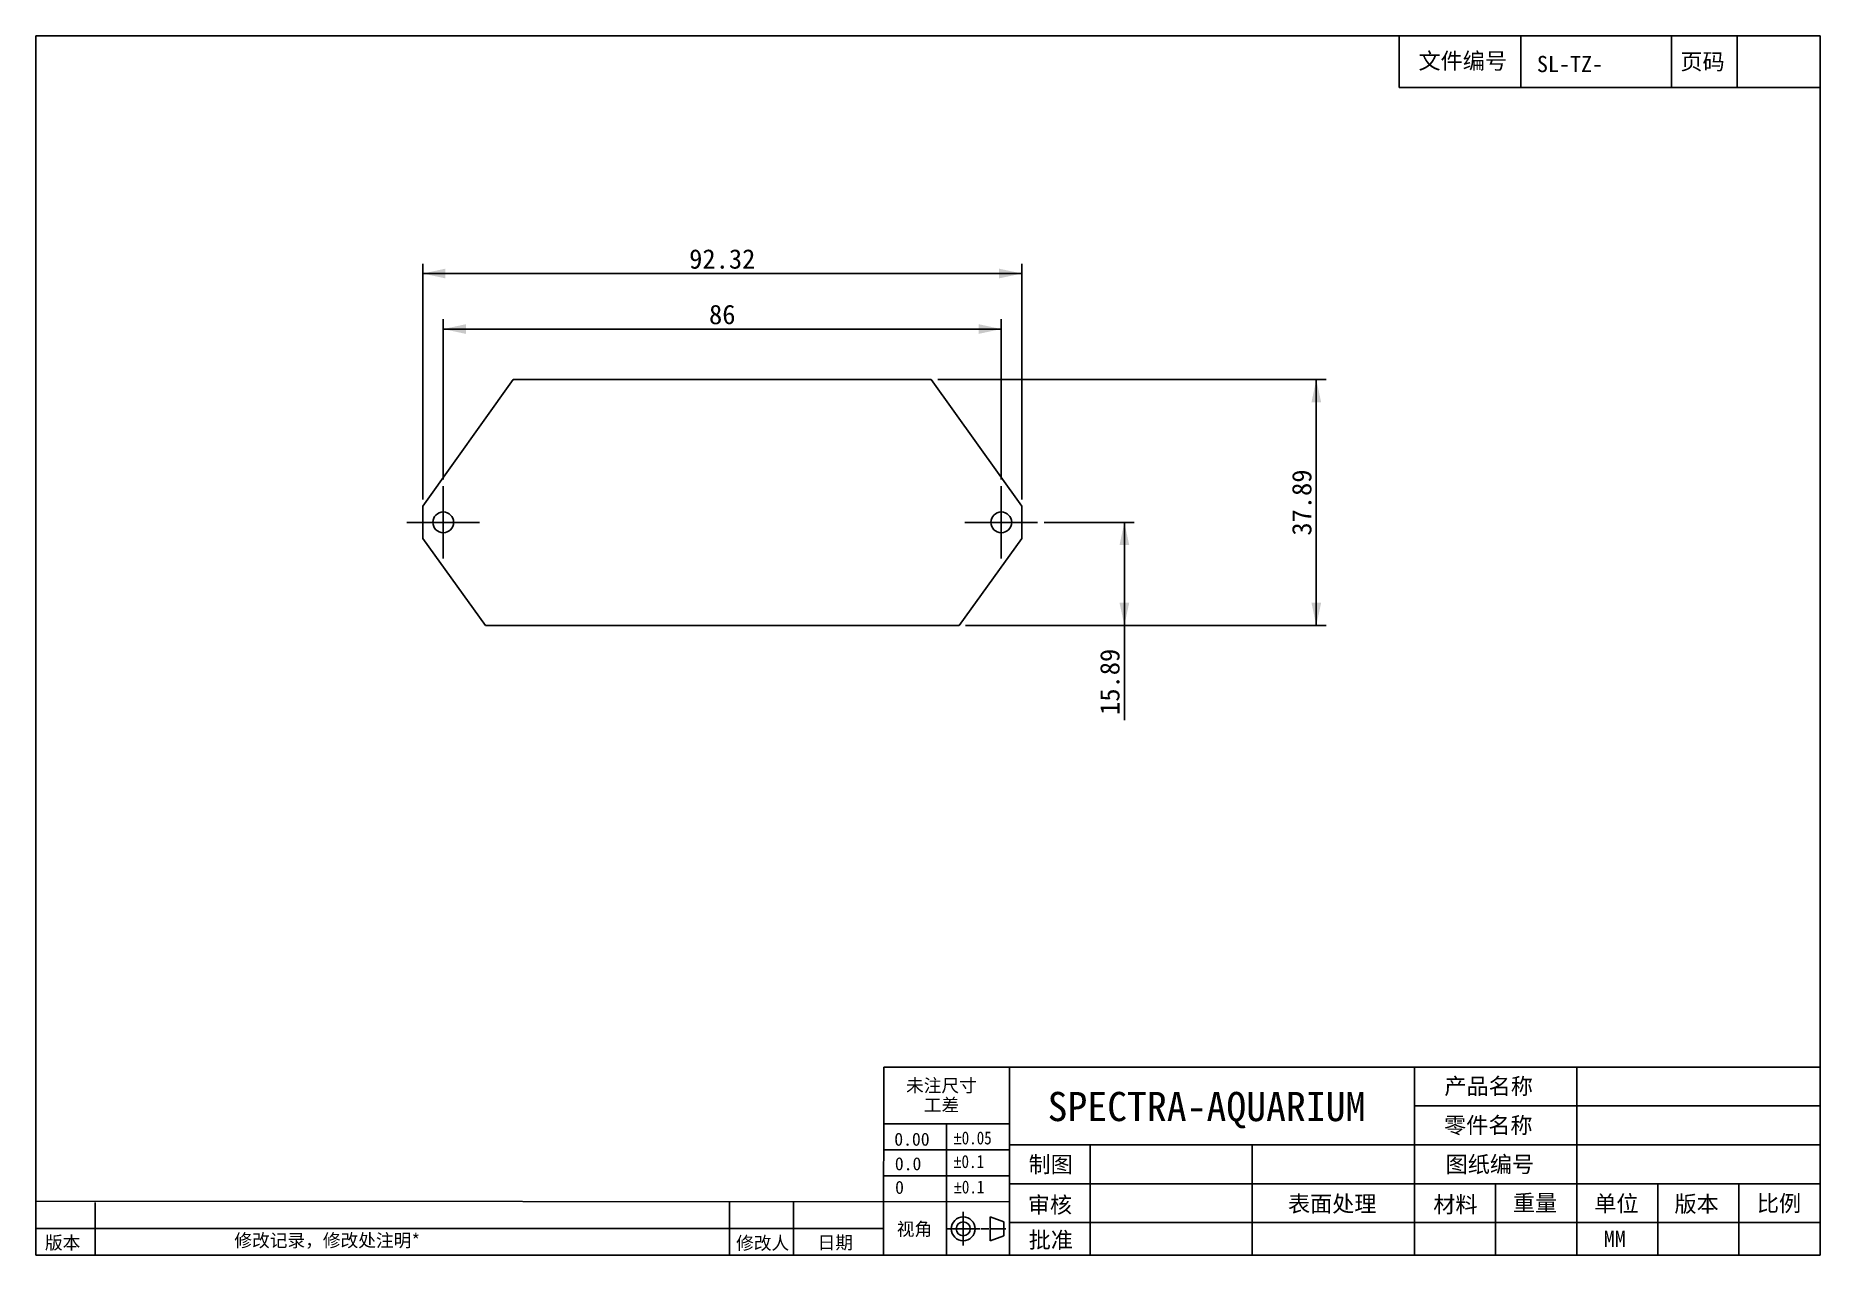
# Model space of a CAD drawing. Header units: millimetres. Extents: x 11 to 286, y 11 to 199.
import ezdxf

# ---------------------------------------------------------------- set-up
doc = ezdxf.new("R2010")
doc.units = ezdxf.units.MM
doc.header["$LTSCALE"] = 16.335
doc.linetypes.add('CENTER', pattern=[0.6, 0.375, -0.075, 0.075, -0.075])
doc.layers.get('0').update_dxf_attribs({"linetype": 'CONTINUOUS'})
doc.layers.add('DEFAULT_1', color=7, linetype='CENTER')
doc.styles.get("Standard").update_dxf_attribs({"font": 'simfang.ttf'})
doc.styles.add('TEXTSTYLE_2', font='gdt', dxfattribs={"width": 0.85})
doc.dimstyles.new('DIMSTYLE_1', dxfattribs={"dimtxt": 3, "dimasz": 3.5, "dimexe": 0.18, "dimexo": 0.0625, "dimgap": 0.09, "dimtad": 1, "dimdsep": 46, "dimtxsty": 'Standard', "dimblk": '_FILLED', "dimblk1": '_FILLED', "dimblk2": '_FILLED', "dimcen": 0.09, "dimadec": 0, "dimazin": 0, "dimtp": 0.01, "dimtm": 0.01, "dimtfac": 1, "dimtofl": 0, "dimtmove": 0, "dimatfit": 3, "dimldrblk": '_FILLED', "dimfxl": 0, "dimtolj": 1, "dimarcsym": 0})

# ---------------------------------------------------------------- blocks, each defined once
blk = doc.blocks.new('_FILLED')
at = {"color": 0, "linetype": 'ByBlock'}
blk.add_solid([(0, 0), (-1, 0.214), (-1, -0.214)], dxfattribs=at)
blk = doc.blocks.new('*D1')
at = {"color": 2, "linetype": 'Continuous'}
for p, q in [((150.02, 145.97), (209.86, 145.97)), ((208.36, 145.97), (208.36, 127.02)), ((208.36, 108.08), (208.36, 127.02)), ((154.31, 108.08), (209.86, 108.08))]:
    blk.add_line(p, q, dxfattribs=at)
at = {"color": 2, "linetype": 'Continuous', "xscale": 3.5, "yscale": 3.5, "zscale": 3.5}
for p, rotation in [((208.36, 145.97), 90), ((208.36, 108.08), 270)]:
    blk.add_blockref('_FILLED', p, dxfattribs=dict(at, rotation=rotation))
at = {"color": 2, "linetype": 'Continuous', "insert": (204.61, 127.02), "char_height": 3, "width": 11.0156, "attachment_point": 2, "rotation": 90, "line_spacing_factor": 0.9}
blk.add_mtext('37.89', dxfattribs=at)
blk = doc.blocks.new('*D2')
at = {"color": 2, "linetype": 'Continuous'}
for p, q in [((73.81, 130.57), (73.81, 155.27)), ((159.81, 130.57), (159.81, 155.27)), ((73.81, 153.77), (116.81, 153.77)), ((159.81, 153.77), (116.81, 153.77))]:
    blk.add_line(p, q, dxfattribs=at)
at = {"color": 2, "linetype": 'Continuous', "xscale": 3.5, "yscale": 3.5, "zscale": 3.5, "rotation": 180}
blk.add_blockref('_FILLED', (73.81, 153.77), dxfattribs=at)
at = {"color": 2, "linetype": 'Continuous', "xscale": 3.5, "yscale": 3.5, "zscale": 3.5}
blk.add_blockref('_FILLED', (159.81, 153.77), dxfattribs=at)
at = {"color": 2, "linetype": 'Continuous', "insert": (116.81, 157.52), "char_height": 3, "width": 4.4062, "attachment_point": 2, "line_spacing_factor": 0.9}
blk.add_mtext('86', dxfattribs=at)
blk = doc.blocks.new('*D3')
at = {"color": 2, "linetype": 'Continuous'}
for p, q in [((70.65, 127.47), (70.65, 163.83)), ((70.65, 162.33), (116.81, 162.33)), ((162.97, 162.33), (116.81, 162.33)), ((162.97, 127.47), (162.97, 163.83))]:
    blk.add_line(p, q, dxfattribs=at)
at = {"color": 2, "linetype": 'Continuous', "xscale": 3.5, "yscale": 3.5, "zscale": 3.5, "rotation": 180}
blk.add_blockref('_FILLED', (70.65, 162.33), dxfattribs=at)
at = {"color": 2, "linetype": 'Continuous', "xscale": 3.5, "yscale": 3.5, "zscale": 3.5}
blk.add_blockref('_FILLED', (162.97, 162.33), dxfattribs=at)
at = {"color": 2, "linetype": 'Continuous', "insert": (116.81, 166.08), "char_height": 3, "width": 11.0156, "attachment_point": 2, "line_spacing_factor": 0.9}
blk.add_mtext('92.32', dxfattribs=at)
blk = doc.blocks.new('*D4')
at = {"color": 2, "linetype": 'Continuous'}
for p, q in [((166.41, 123.97), (180.28, 123.97)), ((178.78, 123.97), (178.78, 116.02)), ((178.78, 108.08), (178.78, 116.02)), ((178.78, 116.02), (178.78, 93.46)), ((154.31, 108.08), (180.28, 108.08))]:
    blk.add_line(p, q, dxfattribs=at)
at = {"color": 2, "linetype": 'Continuous', "xscale": 3.5, "yscale": 3.5, "zscale": 3.5}
for p, rotation in [((178.78, 123.97), 90), ((178.78, 108.08), 270)]:
    blk.add_blockref('_FILLED', p, dxfattribs=dict(at, rotation=rotation))
at = {"color": 2, "linetype": 'Continuous', "insert": (175.03, 104.48), "char_height": 3, "width": 11.0156, "attachment_point": 3, "rotation": 90, "line_spacing_factor": 0.9}
blk.add_mtext('15.89', dxfattribs=at)

msp = doc.modelspace()

# ---------------------------------------------------------------- linework, layer by layer
at = {"color": 7, "linetype": 'Continuous'}
for p, q in [((11, 11), (11, 199)), ((11, 199), (286, 199)), ((221.118, 199), (221.118, 191)), ((239.863, 199), (239.863, 191)), ((263.097, 199), (263.097, 191)), ((273.198, 199), (273.198, 191)), ((286, 199), (286, 11)), ((221.118, 191), (286, 191)), ((84.605, 145.969), (70.652, 126.469)), ((149.018, 145.969), (84.605, 145.969)), ((162.972, 126.469), (149.018, 145.969)), ((70.652, 126.469), (70.652, 121.469)), ((162.972, 121.469), (162.972, 126.469)), ((70.652, 121.469), (80.312, 108.079)), ((153.312, 108.079), (162.972, 121.469)), ((80.312, 108.079), (153.312, 108.079)), ((141.695, 39.991), (141.681, 11)), ((141.695, 39.991), (286.034, 39.991)), ((161.079, 11), (161.079, 39.991)), ((223.492, 10.963), (223.492, 39.991)), ((248.5, 39.991), (248.5, 11)), ((286, 33.997), (223.492, 33.997)), ((141.691, 31.237), (161.085, 31.228)), ((151.388, 31.232), (151.378, 11)), ((286, 27.992), (161.079, 28.022)), ((173.485, 28.019), (173.485, 11.006)), ((198.489, 28.013), (198.489, 11)), ((141.689, 27.237), (161.083, 27.228)), ((141.687, 23.237), (161.081, 23.228)), ((11, 19.297), (161.079, 19.228)), ((286, 21.99), (161.079, 21.99)), ((235.99, 21.99), (235.987, 11)), ((260.989, 21.99), (260.986, 11)), ((273.487, 21.99), (273.487, 11)), ((20.186, 11), (20.186, 19.108)), ((117.948, 11), (117.95, 19.086)), ((127.813, 15.084), (127.803, 19.084)), ((153.947, 16.493), (153.947, 17.692)), ((158.075, 16.888), (160.193, 16.11)), ((158.075, 13.201), (158.075, 16.888)), ((141.683, 15.081), (11, 15.108)), ((127.813, 15.084), (127.813, 11)), ((152.444, 15.046), (151.245, 15.046)), ((155.44, 15.045), (156.49, 15.045)), ((158.075, 13.201), (160.193, 13.963)), ((160.193, 16.11), (160.193, 13.963)), ((286, 15.998), (161.063, 15.998)), ((153.946, 13.595), (153.946, 12.497)), ((11, 11), (286, 11))]:
    msp.add_line(p, q, dxfattribs=at)
for centre, radius in [((73.812, 123.969), 1.6), ((159.812, 123.969), 1.6), ((153.947, 15.045), 1.837), ((153.947, 15.045), 1.077)]:
    msp.add_circle(centre, radius, dxfattribs=at)
at = {"layer": 'DEFAULT_1', "color": 7, "linetype": 'CENTER'}
for p, q in [((73.812, 123.969), (73.812, 129.569)), ((159.812, 123.969), (159.812, 129.569)), ((73.812, 123.969), (68.212, 123.969)), ((73.812, 123.969), (73.812, 118.369)), ((73.812, 123.969), (79.412, 123.969)), ((159.812, 123.969), (154.212, 123.969)), ((159.812, 123.969), (165.412, 123.969)), ((159.812, 123.969), (159.812, 118.369)), ((152.444, 15.046), (155.44, 15.045)), ((153.946, 13.595), (153.947, 16.493)), ((157.878, 15.045), (156.637, 15.045)), ((158.253, 15.045), (160.259, 15.044)), ((159.884, 15.044), (160.533, 15.044))]:
    msp.add_line(p, q, dxfattribs=at)

# ---------------------------------------------------------------- texts
at = {"color": 7, "linetype": 'Continuous', "line_spacing_factor": 0.9}
for s, insert, char_height, width, attachment_point in [('文件编号', (224.107, 196.36), 2.5, 14.64844, 1), ('SL-TZ-', (242.361, 195.879), 2.5, 11.01562, 1), ('页码', (264.475, 196.254), 2.5, 7.32422, 1), ('产品名称', (228.101, 38.294), 2.5, 14.64844, 1), ('未注尺寸\\P工差', (150.589, 38.144), 2, 11.71875, 2), ('SPECTRA-AQUARIUM', (191.437, 36.155), 4.5, 52.875, 2), ('零件名称', (228.043, 32.269), 2.5, 14.64844, 1), ('0.00   ', (143.323, 29.865), 2, 10.28125, 1), ('0.0      ', (143.409, 26.079), 2, 13.21875, 1), ('制图', (164.012, 26.231), 2.5, 7.32422, 1), ('图纸编号', (228.29, 26.247), 2.5, 14.64844, 1), ('0', (143.449, 22.439), 2, 1.46875, 1), ('审核', (163.904, 19.989), 2.5, 7.32422, 1), ('表面处理', (203.993, 20.16), 2.5, 14.64844, 1), ('材料', (226.387, 20.043), 2.5, 7.32422, 1), ('重量', (238.658, 20.301), 2.5, 7.32422, 1), ('单位', (251.195, 20.188), 2.5, 7.32422, 1), ('版本', (263.56, 20.133), 2.5, 7.32422, 1), ('比例', (276.257, 20.228), 2.5, 7.32422, 1), ('版本', (12.428, 13.909), 2, 5.85938, 1), ('修改记录，修改处注明*', (41.616, 14.262), 2, 30.76562, 1), ('修改人', (118.944, 13.858), 2, 8.78906, 1), ('日期', (131.505, 13.931), 2, 5.85938, 1), ('视角', (143.7, 16.015), 2, 5.85938, 1), ('批准', (164.035, 14.582), 2.5, 7.32422, 1), ('MM', (252.658, 14.761), 2.5, 3.67188, 1)]:
    msp.add_mtext(s, dxfattribs=dict(at, insert=insert, char_height=char_height, width=width, attachment_point=attachment_point))
at = {"color": 7, "linetype": 'Continuous', "char_height": 2, "attachment_point": 1, "line_spacing_factor": 0.9, "style": 'TEXTSTYLE_2'}
for s, insert, width in [('{\\Fgdt;`}\\Fsimfang.ttf;0.05', (152.458, 30.067), 8.54167), ('{\\Fgdt;`}\\Fsimfang.ttf;0.1', (152.436, 26.423), 7.07292), ('{\\Fgdt;`}\\Fsimfang.ttf;0.1', (152.485, 22.5), 7.07292)]:
    msp.add_mtext(s, dxfattribs=dict(at, insert=insert, width=width))

# ---------------------------------------------------------------- dimensions: what is measured, and where the dimension line sits
at = {"color": 2, "linetype": 'Continuous'}
for base, p1, p2, picture, middle in [((162.972, 162.332), (70.652, 127.469), (162.972, 127.469), '*D3', (111.304, 164.582)), ((159.812, 153.767), (73.812, 130.569), (159.812, 130.569), '*D2', (114.609, 156.017))]:
    dim = msp.add_linear_dim(base=base, p1=p1, p2=p2, dimstyle='DIMSTYLE_1', dxfattribs=at)
    dim.commit()
    dim.dimension.update_dxf_attribs({"geometry": picture, "text_midpoint": middle, "dimtype": 160})
for base, p1, picture, middle in [((208.359, 108.079), (150.018, 145.969), '*D1', (208.577, 122.1)), ((178.775, 108.079), (166.412, 123.969), '*D4', (181.461, 89.123))]:
    dim = msp.add_linear_dim(base=base, p1=p1, p2=(154.312, 108.079), angle=270, dimstyle='DIMSTYLE_1', dxfattribs=at)
    dim.commit()
    dim.dimension.update_dxf_attribs({"geometry": picture, "text_midpoint": middle, "dimtype": 160})

doc.saveas('drawing.dxf')
